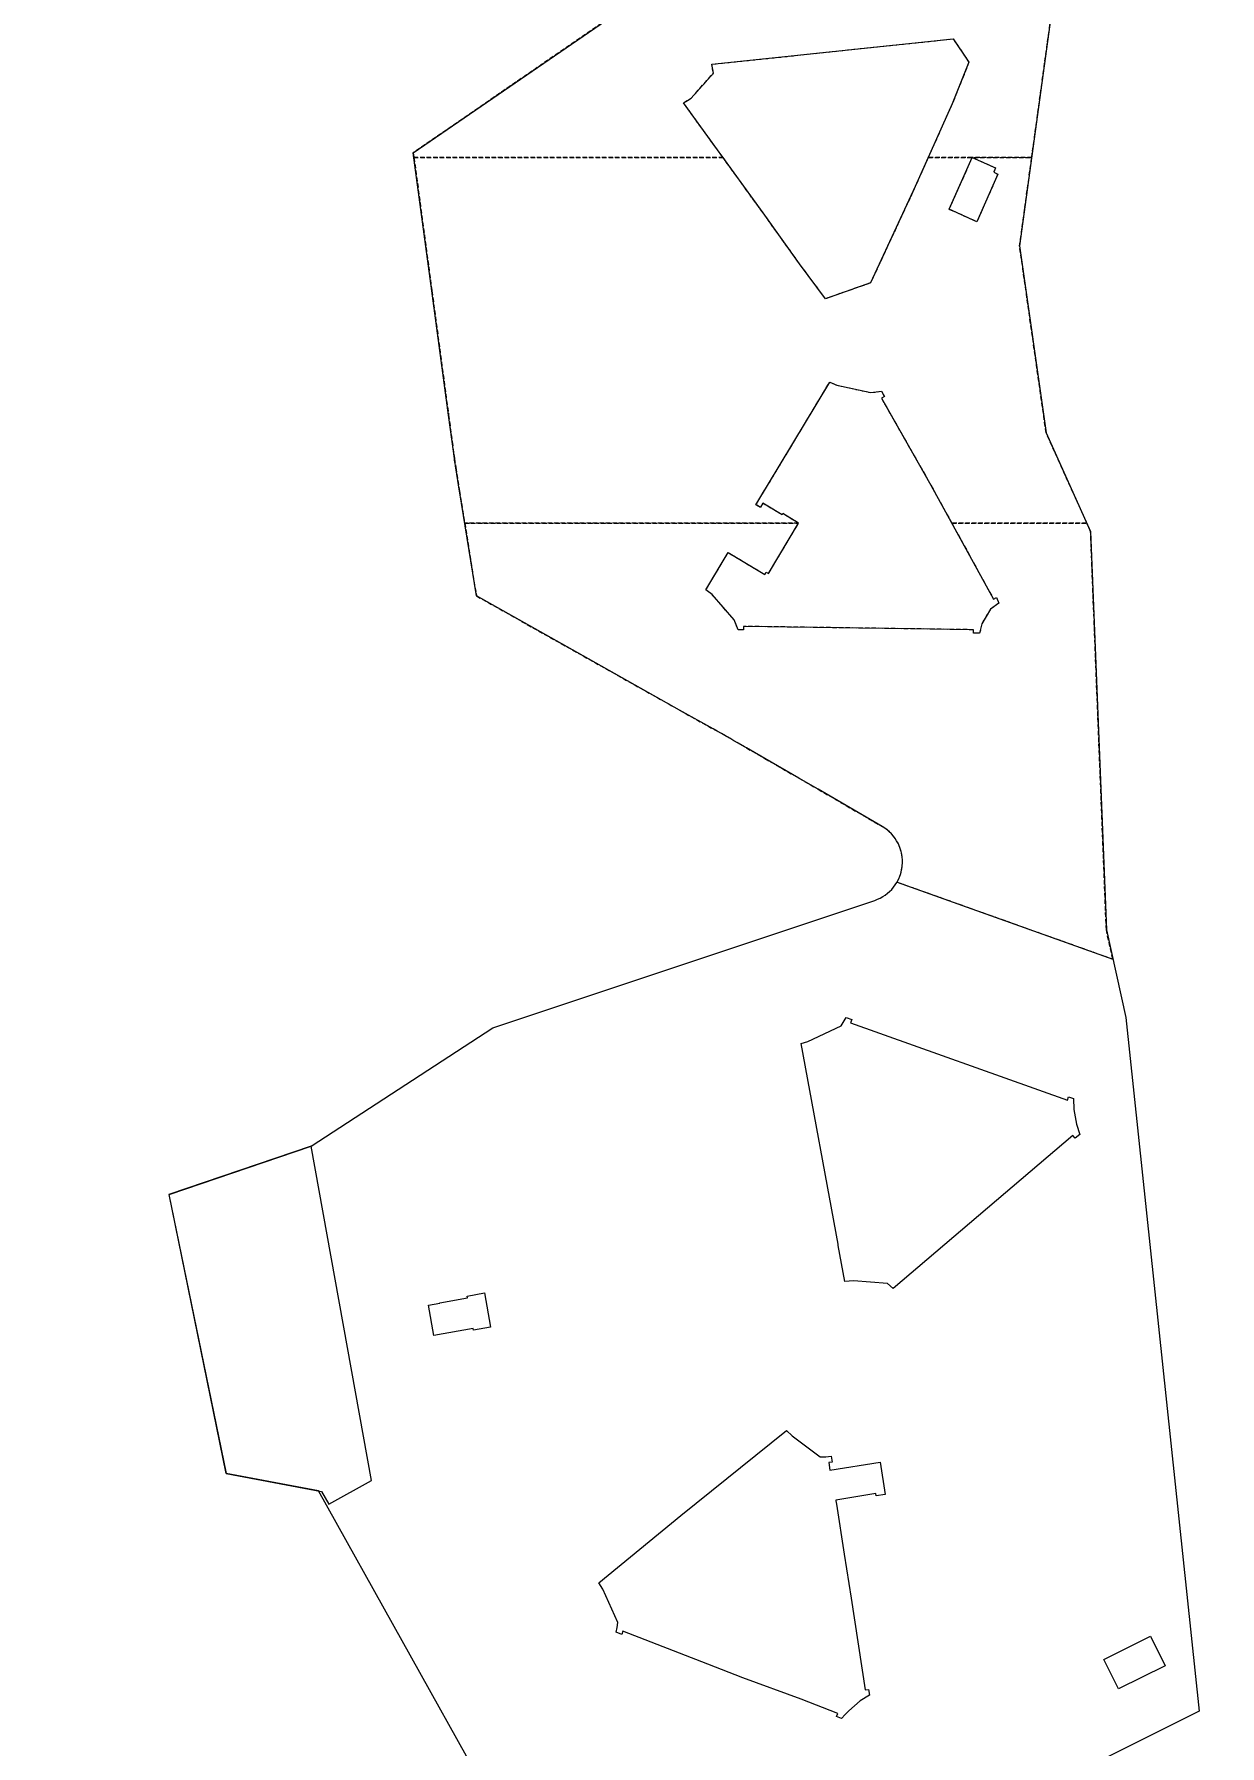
# Model space of a CAD drawing. Header units: metres. Extents: x 256329 to 886268, y -249371 to 355.
# Drawn here: x 284804.4 to 284941.4, y -753.9 to -556.2 of the extents above; entities that cross this region are included whole.
import ezdxf

# ---------------------------------------------------------------- set-up
doc = ezdxf.new("R2010")
doc.units = ezdxf.units.M
doc.header["$MEASUREMENT"] = 0
doc.linetypes.add('DASHED', pattern=[0.75, 0.5, -0.25])
doc.layers.add('A-AREA-BUILT UP', color=30, linetype='Continuous', lineweight=0, plot=False)
doc.layers.add('A-AREA-BUP LOBBY', color=49, linetype='Continuous', lineweight=0, plot=False)
doc.layers.add('BLK_1_FLR_-1_COVERED_PARKING', color=7, linetype='DASHED', lineweight=9)

msp = doc.modelspace()

# ---------------------------------------------------------------- linework, layer by layer
at = {"layer": 'A-AREA-BUILT UP', "elevation": 101.323695}
for points in [[(284895.793128, -586.74124), (284892.790446, -582.702901), (284888.58423, -576.835749), (284881.90763, -567.599435), (284879.402485, -564.132109), (284879.860679, -563.844978), (284880.264658, -563.591821), (284882.847387, -560.706424), (284882.666571, -559.674312), (284910.540407, -556.731696), (284912.373557, -559.444797), (284910.443309, -564.232331), (284906.178372, -573.792841), (284901.008793, -584.923303)], [(284913.282478, -577.848417), (284910.08378, -576.42194), (284912.754457, -570.440818), (284915.457908, -571.64679), (284915.23388, -572.148999), (284915.726818, -572.368892)], [(284913.607858, -625.385474), (284912.906946, -625.37539), (284912.912676, -624.97713), (284908.366331, -624.907369), (284886.321045, -624.59019), (284886.315228, -624.994501), (284885.71529, -624.985869), (284885.243231, -623.832948), (284882.692896, -620.904854), (284881.990099, -620.365729), (284884.558485, -616.06054), (284888.794336, -618.587347), (284888.957693, -618.313289), (284889.22177, -618.470628), (284892.685621, -612.656902), (284890.854128, -611.565223), (284890.777256, -611.694855), (284888.560718, -610.37397), (284888.278066, -610.845783), (284887.763714, -610.539062), (284896.303637, -596.373044), (284897.116319, -596.736713), (284901.027315, -597.585234), (284902.270789, -597.43793), (284902.610621, -598.046474), (284902.261385, -598.241499), (284907.988609, -608.291879), (284915.224193, -621.455986), (284915.568073, -621.266487), (284915.819171, -621.921967), (284914.870097, -622.584051), (284913.855815, -624.284226)], [(284898.031391, -700.255608), (284897.276188, -696.073941), (284897.248714, -695.924617), (284892.987319, -672.763544), (284893.776396, -672.53045), (284897.606443, -670.732487), (284898.17699, -669.748279), (284898.837084, -669.983949), (284898.703359, -670.358859), (284923.748194, -679.302251), (284923.882993, -678.925922), (284924.448057, -679.127664), (284924.504849, -680.378717), (284924.788862, -682.066926), (284925.176978, -683.254589), (284924.645978, -683.705451), (284924.374523, -683.386187), (284903.612933, -701.058887), (284902.970545, -700.477493), (284899.025338, -700.191737)], [(284857.096988, -705.505639), (284855.128826, -705.861083), (284855.09335, -705.664655), (284850.556978, -706.484513), (284849.931264, -702.986138), (284851.253272, -702.747154), (284851.245088, -702.701886), (284854.450628, -702.122351), (284854.415086, -701.925935), (284856.383126, -701.569817)], [(284891.30523, -717.454649), (284891.934224, -718.067278), (284895.201072, -720.498465), (284895.82856, -720.496197), (284896.136363, -720.46508), (284896.450417, -720.412517), (284896.565013, -721.102905), (284896.177645, -721.165787), (284896.320033, -722.054395), (284902.098078, -721.133976), (284902.67826, -724.8474), (284901.670646, -725.011058), (284901.62947, -724.752751), (284896.97875, -725.493582), (284896.992722, -725.586902), (284897.055356, -725.977758), (284897.974184, -731.743067), (284898.784891, -736.829172), (284900.384138, -747.417338), (284900.778916, -747.354212), (284900.889169, -748.042409), (284899.822466, -748.692898), (284898.513333, -749.818906), (284898.0653, -750.252252), (284897.646346, -750.713796), (284897.086132, -750.499518), (284897.228706, -750.125956), (284892.980421, -748.50101), (284886.251016, -746.024536), (284882.187983, -744.45945), (284872.399337, -740.627488), (284872.257369, -740.999463), (284871.602867, -740.749119), (284871.74422, -740.196582), (284871.809065, -739.629893), (284870.089365, -735.783923), (284869.621286, -735.043372), (284879.073515, -727.276052)], [(284927.966092, -743.905067), (284933.332327, -741.221131), (284935.032154, -744.619747), (284929.665918, -747.303683)]]:
    msp.add_lwpolyline(points, close=True, dxfattribs=at)
at = {"layer": 'A-AREA-BUP LOBBY', "color": 30, "true_color": 0xf26722}
for points, elevation in [([(284925.086371, -530.596357), (284918.227424, -580.653772), (284921.288592, -602.228941), (284926.426449, -613.629886), (284928.24753, -659.639912), (284930.482218, -669.756553), (284938.979353, -749.865281), (284892.81332, -772.955331)], -1.062838), ([(284904.08445, -654.121541), (284929.006464, -663.014037)], -102.337326)]:
    msp.add_lwpolyline(points, dxfattribs=dict(at, elevation=elevation))
at = {"layer": 'A-AREA-BUP LOBBY', "color": 30, "true_color": 0xf26722, "elevation": -1.062838}
msp.add_lwpolyline([(284856.553075, -759.080435), (284837.219379, -724.430672), (284826.567067, -722.407108), (284819.962755, -690.195836), (284836.392457, -684.614687), (284857.369912, -670.972153), (284901.485466, -656.229495, 0.645421), (284902.357508, -647.70829), (284894.951469, -643.40403), (284892.723231, -642.109212), (284888.80615, -639.853824), (284886.669698, -638.623692, 0.005068), (284882.806094, -636.427999), (284878.931463, -634.251942), (284867.807854, -628.00474), (284855.464569, -621.072548), (284853.749626, -610.376164), (284853.522435, -608.959133), (284853.0921, -606.275061, -0.007092), (284853.046706, -605.991929, -0.007092), (284852.92562, -605.187405), (284852.662157, -603.228246), (284852.252094, -600.178899), (284850.325323, -585.851), (284848.179388, -569.893346), (284881.538578, -546.961597)], format="xyb", dxfattribs=at)
at = {"layer": 'A-AREA-BUP LOBBY', "color": 30, "true_color": 0xf26722, "elevation": -0.06012}
msp.add_lwpolyline([(284836.392457, -684.614687), (284819.946812, -690.197874), (284826.551124, -722.409146), (284837.583268, -724.497754), (284838.405912, -725.972094), (284843.362853, -723.234545), (284836.392457, -684.614687)], close=True, dxfattribs=at)
at = {"layer": 'BLK_1_FLR_-1_COVERED_PARKING'}
msp.add_lwpolyline([(284923.10578, -545.050951), (284877.332906, -549.852656), (284848.179388, -569.893346), (284848.253011, -570.440818), (284883.961563, -570.440818), (284881.90763, -567.599435), (284879.402485, -564.132109), (284879.860679, -563.844978), (284880.264658, -563.591821), (284882.847387, -560.706424), (284882.666571, -559.674312), (284910.540407, -556.731696), (284912.373557, -559.444797), (284910.443309, -564.232331), (284907.673707, -570.440818), (284919.626819, -570.440818)], close=True, dxfattribs=at)
for points in [[(284918.227424, -580.653772), (284919.626819, -570.440818), (284912.754457, -570.440818), (284915.457908, -571.64679), (284915.23388, -572.148999), (284915.726818, -572.368892), (284913.282478, -577.848417), (284910.08378, -576.42194), (284912.754457, -570.440818), (284907.673707, -570.440818), (284906.178372, -573.792841), (284901.008793, -584.923303), (284895.793128, -586.74124), (284892.790446, -582.702901), (284888.58423, -576.835749), (284883.961563, -570.440818), (284848.253011, -570.440818), (284850.325323, -585.851), (284852.252094, -600.178899), (284852.662157, -603.228246), (284852.92562, -605.187405, 0.007092), (284853.046706, -605.991929, 0.005109), (284853.148047, -606.569184, -0.007405), (284853.0921, -606.275061), (284853.522435, -608.959133), (284853.749626, -610.376164), (284854.115295, -612.656902), (284892.685621, -612.656902), (284890.854128, -611.565223), (284890.777256, -611.694855), (284888.560718, -610.37397), (284888.278066, -610.845783), (284887.763714, -610.539062), (284896.303637, -596.373044), (284897.116319, -596.736713), (284901.027315, -597.585234), (284902.270789, -597.43793), (284902.610621, -598.046474), (284902.261385, -598.241499), (284907.988609, -608.291879), (284910.387821, -612.656902), (284925.987972, -612.656902), (284921.288592, -602.228941)], [(284926.426449, -613.629886), (284925.987972, -612.656902), (284910.387821, -612.656902), (284915.224193, -621.455986), (284915.568073, -621.266487), (284915.819171, -621.921967), (284914.870097, -622.584051), (284913.855815, -624.284226), (284913.607858, -625.385474), (284912.906946, -625.37539), (284912.912676, -624.97713), (284908.366331, -624.907369), (284886.321045, -624.59019), (284886.315228, -624.994501), (284885.71529, -624.985869), (284885.243231, -623.832948), (284882.692896, -620.904854), (284881.990099, -620.365729), (284884.558485, -616.06054), (284888.794336, -618.587347), (284888.957693, -618.313289), (284889.22177, -618.470628), (284892.685621, -612.656902), (284854.115295, -612.656902), (284855.464569, -621.072548), (284867.807854, -628.00474), (284878.931463, -634.251942), (284882.806094, -636.427999, -0.005068), (284886.669698, -638.623692), (284888.80615, -639.853824), (284892.723231, -642.109212), (284894.951469, -643.40403), (284902.357408, -647.708232, -0.41297), (284904.06937, -654.11616), (284928.991683, -663.008763), (284928.24753, -659.639912)]]:
    msp.add_lwpolyline(points, format="xyb", close=True, dxfattribs=at)

doc.saveas('drawing.dxf')
